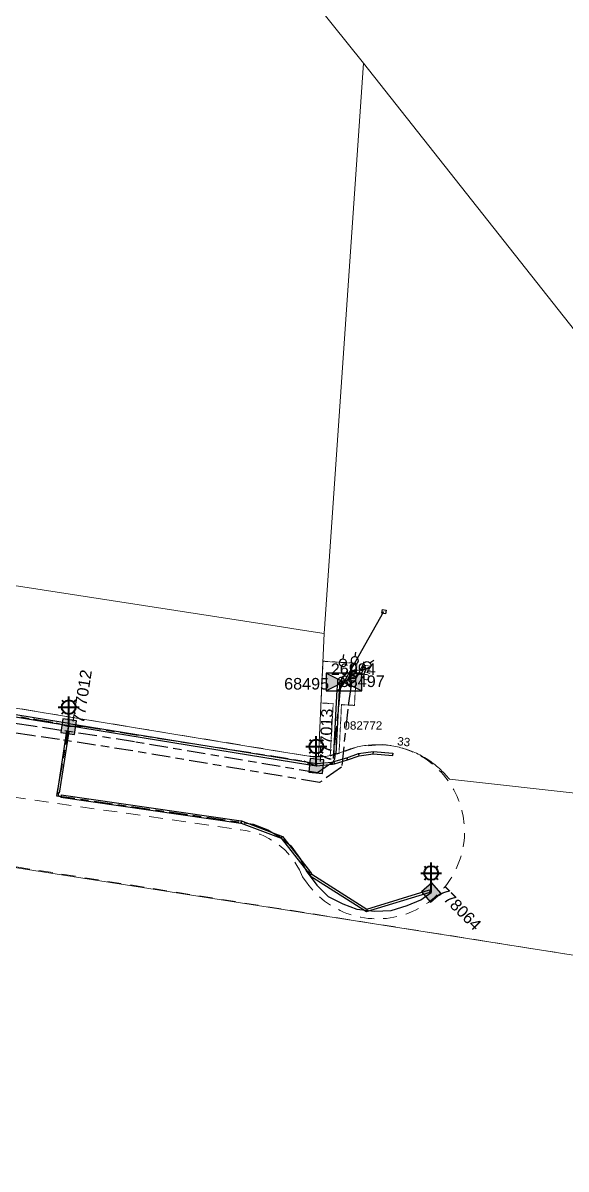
# Model space of a CAD drawing. Header units: metres. Extents: x 292510 to 295946, y 6251475 to 6256272.
# Drawn here: x 294501.7 to 294619.1, y 6255371.5 to 6255619.2 of the extents above; entities that cross this region are included whole.
import ezdxf
from ezdxf.enums import TextEntityAlignment as Align

# ---------------------------------------------------------------- set-up
doc = ezdxf.new("R2010")
doc.units = ezdxf.units.M
for name, pattern in [('Cable Exist UG', [8.2, 4, -1.2, 1.8, -1.2]), ('Dash', [5, 3, -2]), ('HIDDEN', [0.375, 0.25, -0.125]), ('HIDDEN2', [0.1875, 0.125, -0.0625])]:
    doc.linetypes.add(name, pattern=pattern)
doc.layers.get('0').update_dxf_attribs({"color": 6})
for name, color, linetype, lineweight in [('Cadastre Developer_SP_EXT', 9, 'Continuous', 5), ('Cadastre Land Parcels_SP_EXT', 7, 'Continuous', 5), ('Cadastre Other Property_SP_EXT', 9, 'HIDDEN', 5)]:
    doc.layers.add(name, color=color, linetype=linetype, lineweight=lineweight)
for name, color, linetype in [('Duct_SP_EXT', 7, 'Continuous'), ('Equip_HV_EXT', 7, 'Continuous'), ('Equip_LV_EXT', 7, 'Continuous'), ('Equip_SP_SL_EXT', 7, 'Continuous'), ('Mains_HV_EXT', 7, 'Continuous'), ('Mains_SL_EXT', 7, 'Continuous'), ('Services_SP_EXT', 7, 'Continuous'), ('Sub_SP_EXT', 7, 'Continuous'), ('SupportsUG_SP_LV_SL_EXT', 7, 'Continuous'), ('Trench_SP_EXT', 7, 'Continuous')]:
    doc.layers.add(name, color=color, linetype=linetype)
doc.styles.add('COLUMN_LABEL', font='arial.ttf')
doc.styles.add('iecARIAL', font='arial.ttf', dxfattribs={"height": 2})
doc.styles.add('POLE_LABEL', font='arial.ttf')
doc.styles.get("Standard").update_dxf_attribs({"font": 'arial.ttf'})
doc.styles.add('SWITCH_LABEL', font='arial.ttf', dxfattribs={"height": 2.5})

# ---------------------------------------------------------------- blocks, each defined once
blk = doc.blocks.new('SUB_PADMOUNT_EXT')
for points in [[(0, 0), (-3.84, 1.92), (-3.84, -1.92)], [(0, 0), (3.84, 1.92), (3.84, -1.92)]]:
    blk.add_hatch(color=256).paths.add_polyline_path(points)
for p, q in [((3.84, 1.92), (-3.84, -1.92)), ((-3.84, 1.92), (3.84, -1.92))]:
    blk.add_line(p, q)
blk.add_lwpolyline([(-3.84, -1.92), (3.84, -1.92), (3.84, 1.92), (-3.84, 1.92)], close=True)
for tag, height, flags, p in [('ASSET_NUM', 2.5, 8, (2, 2)), ('STREET_CODE', 0.2, 9, (1.5, 0)), ('CONSTRUCTED_VOLTAGE', 0.2, 9, (1.5, -0.2)), ('OPERATING_VOLTAGE', 0.2, 9, (1.5, -0.6)), ('ORIENTATION', 0.2, 9, (1.5, -0.8)), ('OWNED_BY', 0.2, 9, (1.5, -1)), ('OPERATED_BY', 0.2, 9, (1.5, -1.2)), ('SECONDARY_VOLTAGE', 0.2, 9, (1.5, -1.6)), ('STATE', 0.2, 9, (1.5, -1.8)), ('SUBSTATION_TYPE', 0.2, 9, (1.5, -2.2)), ('NO_PHASES', 0.2, 9, (1.5, -0.4)), ('MAINTAINED_BY', 0.2, 9, (1.5, -1.4)), ('PARENT', 0.2, 9, (1.5, -2)), ('USAGE', 0.2, 9, (1.5, -2.4)), ('STREETNAME', 0.2, 9, (1.5, -3)), ('SUBURB', 0.2, 9, (1.5, -3.2)), ('Z', 0.2, 1, (1.5, -3.6)), ('LEGEND', 0.2, 9, (1.5, -2.6)), ('LOCATION', 0.2, 9, (1.5, -2.8)), ('NOTES', 0.2, 9, (1.5, -3.4))]:
    blk.add_attdef(tag, text='', height=height, dxfattribs=dict(flags=flags)).set_placement(p, align=Align.MIDDLE_LEFT)
blk = doc.blocks.new('COLUMN_EXT')
blk.add_hatch(color=256).paths.add_polyline_path([(-1.49, 1.48), (-1.49, -1.49), (1.48, -1.49), (1.48, 1.48)])
blk.add_lwpolyline([(-1.49, -1.49), (1.48, -1.49), (1.48, 1.48), (-1.49, 1.48)], close=True)
for tag, height, style, flags, p in [('ASSET_NUM', 2.5, 'COLUMN_LABEL', 8, (2, 2)), ('STRUCTURE_PLANT_NUMBER', 0.2, 'POLE_LABEL', 9, (1.81, 0.03)), ('STREET_CODE', 0.2, 'COLUMN_LABEL', 9, (1.81, -0.2))]:
    blk.add_attdef(tag, text='', height=height, dxfattribs=dict(style=style, flags=flags)).set_placement(p, align=Align.MIDDLE_LEFT)
at = {"flags": 1}
blk.add_attdef('Z', (1.81, -2.35), '', height=0.2, dxfattribs=at)
at = {"flags": 9}
for tag, p in [('COLUMN_TYPE', (1.81, -0.4)), ('OWNED_BY', (1.81, -0.6)), ('STATE', (1.81, -0.8)), ('USAGE', (1.81, -1)), ('STREETNAME', (1.81, -1.6)), ('SUBURB', (1.81, -1.8)), ('LEGEND', (1.81, -1.2)), ('LOCATION', (1.81, -1.4)), ('NOTES', (1.81, -2))]:
    blk.add_attdef(tag, text='', height=0.2, dxfattribs=at).set_placement(p, align=Align.MIDDLE_LEFT)
blk = doc.blocks.new('SL_LANTERN_EXT')
at = {"lineweight": 40}
for p, q in [((-1.46, 5.68), (-1.06, 5.28)), ((0, 1.97), (0, 6.47)), ((1.46, 5.68), (1.06, 5.28)), ((-2.25, 4.22), (2.25, 4.22)), ((-1.46, 2.76), (-1.06, 3.16)), ((0, 0), (0, 2.72)), ((1.46, 2.76), (1.06, 3.16))]:
    blk.add_line(p, q, dxfattribs=at)
blk.add_circle((0, 4.22), 1.5, dxfattribs=at)
at = {"style": 'iecARIAL', "flags": 9}
blk.add_attdef('ASSET_NUM', (1.5, 1.5), '', height=2.5, dxfattribs=at)
for tag, p, height, flags in [('OPERATING_VOLTAGE', (0.98, -1.65), 0.2, 9), ('ORIENTATION', (0.98, -1.85), 0.2, 9), ('OWNED_BY', (0.98, -2.05), 0.2, 9), ('STATE', (0.98, -2.25), 0.2, 9), ('CONSTRUCTED_VOLTAGE', (0.98, -0.65), 0.2, 9), ('CONTROL_TYPE', (0.98, -0.85), 0.2, 9), ('LANTERN_PURPOSE', (0.98, -1.05), 0.2, 9), ('LANTERN_TYPE', (0.98, -1.25), 0.2, 9), ('NO_PHASES', (0.98, -1.45), 0.2, 9), ('USAGE', (0.98, -2.45), 0.2, 9), ('CEXIST', (0.98, -2.65), 0.2, 9), ('LNUMBER', (2.18, -3.25), 2.5, 8), ('CNEW', (0.98, -2.85), 0.2, 9), ('CNUMBER', (0.98, -3.05), 0.2, 9), ('CREMOVE', (0.98, -3.25), 0.2, 9), ('CREPLACE', (0.98, -3.45), 0.2, 9), ('LKINGHEIGHT', (0.98, -3.65), 0.2, 9), ('LBRACKET', (0.98, -3.85), 0.2, 9), ('LBRACKETVOCAB', (0.98, -4.05), 0.2, 9), ('LCATEGORY', (0.98, -4.25), 0.2, 9), ('LCHARGE1', (0.98, -4.45), 0.2, 9), ('LCHARGE1PERCENT', (0.98, -4.65), 0.2, 9), ('LCHARGE2', (0.98, -4.85), 0.2, 9), ('LCHARGE2PERCENT', (0.98, -5.05), 0.2, 9), ('LCHARGE3', (0.98, -5.25), 0.2, 9), ('LCHARGE3PERCENT', (0.98, -5.45), 0.2, 9), ('LEXIST', (0.98, -5.65), 0.2, 9), ('LLAMP', (0.98, -5.85), 0.2, 9), ('LLAMPVOCAB', (0.98, -6.05), 0.2, 9), ('LMAST', (0.98, -6.25), 0.2, 9), ('LMASTVOCAB', (0.98, -6.45), 0.2, 9), ('LNEW', (0.98, -6.65), 0.2, 9), ('LANTNUMBER', (0.98, -6.85), 0.2, 9), ('LOUTREACH', (0.98, -7.25), 0.2, 9), ('LOUTREACHVOCAB', (0.98, -7.45), 0.2, 9), ('STREETNAME', (0.98, -9.25), 0.2, 9), ('SUBURB', (0.98, -9.45), 0.2, 1), ('LRATECODE', (0.98, -7.65), 0.2, 9), ('LREMOVE', (0.98, -7.85), 0.2, 9), ('LREPLACE', (0.98, -8.05), 0.2, 9), ('LTYPE', (0.98, -8.25), 0.2, 9), ('LTYPEVOCAB', (0.98, -8.45), 0.2, 9), ('LEGEND', (0.98, -8.65), 0.2, 9), ('LOCATION', (0.98, -8.85), 0.2, 9), ('NOTES', (0.98, -9.05), 0.2, 9)]:
    blk.add_attdef(tag, p, '', height=height, dxfattribs=dict(flags=flags))
blk = doc.blocks.new('CCP_EXT')
at = {"flags": 9}
blk.add_attdef('NOTES', text='', height=0.2, dxfattribs=at).set_placement((0, -2), align=Align.MIDDLE_LEFT)
blk.add_wipeout([(0, 0.57), (0.57, 0), (0, -0.57), (-0.57, 0)])
blk.add_lwpolyline([(-0.57, 0), (0, 0.57), (0.57, 0), (0, -0.57), (-0.57, 0)])
at = {"flags": 1}
blk.add_attdef('Z', (0, 0), '', height=0.2, dxfattribs=at)
at = {"flags": 9}
for tag, p in [('CCP_TYPE', (0, 0)), ('CONSTRUCTED_VOLTAGE', (0, -0.2)), ('OPERATING_VOLTAGE', (0, -0.6)), ('ORIENTATION', (0, -0.8)), ('OWNED_BY', (0, -1)), ('STATE', (0, -1.8)), ('NO_PHASES', (0, -0.4)), ('USAGE', (0, -1.2)), ('LEGEND', (0, -1.4)), ('LIFE_SUPPORT', (0, -1.6))]:
    blk.add_attdef(tag, text='', height=0.2, dxfattribs=at).set_placement(p, align=Align.MIDDLE_LEFT)
blk = doc.blocks.new('LV_UG_DFUSE_CLOSED_EXT')
for points in [[(1, 0), (0, 0)], [(5.04, 0.73), (2.16, -0.72)], [(5.05, -0.71), (2.16, 0.72)], [(6.2, 0.01), (7.2, 0.01)]]:
    blk.add_lwpolyline(points)
for centre in [(1.8, 0), (5.4, 0.01)]:
    blk.add_circle(centre, 0.8)
at = {"flags": 9}
for tag, p in [('ACTUAL_STATUS', (0, 0)), ('CONSTRUCTED_VOLTAGE', (0, -0.2)), ('OPERATING_VOLTAGE', (0, -0.6)), ('ORIENTATION', (0, -0.8)), ('STATE', (0, -1)), ('SWITCH_TYPE', (0, -1.2)), ('NO_PHASES', (0, -0.4)), ('USAGE', (0, -1.4)), ('NOTES', (0, -1.6))]:
    blk.add_attdef(tag, text='', height=0.2, dxfattribs=at).set_placement(p, align=Align.MIDDLE_LEFT)
at = {"flags": 1}
blk.add_attdef('Z', (0, 0), '', height=0.2, dxfattribs=at)
blk = doc.blocks.new('SWG_HOLEC_SU_EXT')
blk.add_line((1.8, -2), (5.8, -2))
for points in [[(1, 0), (0, 0)], [(6.6, 0), (7.6, 0)]]:
    blk.add_lwpolyline(points)
for points in [[(1.8, -0.8, 1), (1.8, 0.8, 1)], [(5.8, -0.8, 1), (5.8, 0.8, 1)]]:
    blk.add_lwpolyline(points, format="xyb", close=True)
at = {"style": 'SWITCH_LABEL', "flags": 8}
blk.add_attdef('ASSET_NUM', text='', height=2.5, rotation=179.9544, dxfattribs=at).set_placement((-2.4, 0), align=Align.MIDDLE_LEFT)
at = {"flags": 1}
blk.add_attdef('Z', (0, 0), '', height=0.2, dxfattribs=at)
at = {"flags": 9}
for tag, p in [('ACTUAL_STATUS', (0, -0.4)), ('CONSTRUCTED_VOLTAGE', (0, -0.6)), ('OPERATING_VOLTAGE', (0, -1)), ('ORIENTATION', (0, -1.2)), ('OWNED_BY', (0, -1.4)), ('STATE', (0, -1.8)), ('SWITCH_TYPE', (0, -2)), ('NO_PHASES', (0, -0.8)), ('PARENT', (0, -1.6)), ('USAGE', (0, -2.2)), ('LOCATION', (0, -2.4)), ('STREETNAME', (0, -2.6)), ('SUBURB', (0, -2.8)), ('NOTES', (0, -3))]:
    blk.add_attdef(tag, text='', height=0.2, dxfattribs=at).set_placement(p, align=Align.MIDDLE_LEFT)
at = {"style": 'SWITCH_LABEL', "flags": 9}
blk.add_attdef('STREET_CODE', text='', height=0.2, dxfattribs=at).set_placement((0, -0.2), align=Align.MIDDLE_LEFT)
blk = doc.blocks.new('SWG_HOLEC_SU_NO_EXT')
blk.add_line((1.8, -2), (5.8, -2))
for points in [[(1, 0), (0, 0)], [(6.6, 0), (7.6, 0)]]:
    blk.add_lwpolyline(points)
for points in [[(1.8, -0.8, 1), (1.8, 0.8, 1)], [(5.8, -0.8, 1), (5.8, 0.8, 1)]]:
    blk.add_lwpolyline(points, format="xyb", close=True)
at = {"insert": (5.31, -3.64), "char_height": 1.4, "width": 3.8863, "attachment_point": 1, "rotation": 180}
blk.add_mtext('{\\fArial|b0|i0|c0|p34;N/O}', dxfattribs=at)
at = {"style": 'SWITCH_LABEL', "flags": 8}
blk.add_attdef('ASSET_NUM', text='', height=2.5, rotation=179.9544, dxfattribs=at).set_placement((-2.4, 0), align=Align.MIDDLE_LEFT)
at = {"flags": 1}
blk.add_attdef('Z', (0, 0), '', height=0.2, dxfattribs=at)
at = {"flags": 9}
for tag, p in [('ACTUAL_STATUS', (0, -0.4)), ('CONSTRUCTED_VOLTAGE', (0, -0.6)), ('OPERATING_VOLTAGE', (0, -1)), ('ORIENTATION', (0, -1.2)), ('OWNED_BY', (0, -1.4)), ('STATE', (0, -1.8)), ('SWITCH_TYPE', (0, -2)), ('NO_PHASES', (0, -0.8)), ('PARENT', (0, -1.6)), ('USAGE', (0, -2.2)), ('LOCATION', (0, -2.4)), ('STREETNAME', (0, -2.6)), ('SUBURB', (0, -2.8)), ('NOTES', (0, -3))]:
    blk.add_attdef(tag, text='', height=0.2, dxfattribs=at).set_placement(p, align=Align.MIDDLE_LEFT)
at = {"style": 'SWITCH_LABEL', "flags": 9}
blk.add_attdef('STREET_CODE', text='', height=0.2, dxfattribs=at).set_placement((0, -0.2), align=Align.MIDDLE_LEFT)

msp = doc.modelspace()

# ---------------------------------------------------------------- linework, layer by layer
at = {"layer": 'Cadastre Developer_SP_EXT', "linetype": 'Dash'}
msp.add_lwpolyline([(294464.65, 6255457), (294548.64, 6255444.85), (294548.75, 6255444.84), (294548.75, 6255444.84, -0.277593), (294561.9, 6255435.21), (294561.9, 6255435.21), (294562.14, 6255434.65), (294562.52, 6255434.18), (294562.52, 6255434.18, 1.626908), (294579.39, 6255463.25), (294579.39, 6255463.25), (294574.01, 6255462.8), (294570.2, 6255461.4), (294570.2, 6255461.4, -0.079412), (294563.5, 6255460.76), (294563.5, 6255460.76), (294563.46, 6255460.77), (294479.46, 6255474.54)], format="xyb", dxfattribs=at)
msp.add_lwpolyline([(294743.57, 6255276.87), (294716.58, 6255407.29), (294626.65, 6255416.81), (294393.84, 6255453.69), (294393.84, 6255453.69), (294394.16, 6255446.91), (294395.44, 6255437.44), (294446.78, 6255182.6)], dxfattribs=at)
at = {"layer": 'Cadastre Land Parcels_SP_EXT', "linetype": 'Continuous'}
for points in [[(294650.92, 6255644.6), (294605.49, 6255718.55), (294559.86, 6255696.8), (294558.17, 6255696.03), (294556.48, 6255695.29), (294554.78, 6255694.58), (294553.07, 6255693.89), (294551.35, 6255693.23), (294549.62, 6255692.59), (294547.89, 6255691.99), (294546.16, 6255691.41), (294544.41, 6255690.86), (294542.66, 6255690.33), (294540.91, 6255689.84), (294539.14, 6255689.37), (294537.38, 6255688.93), (294535.61, 6255688.51), (294534.08, 6255688.17), (294532.56, 6255687.85), (294516.07, 6255684.29), (294575.28, 6255610.53), (294685.28, 6255471.4)], [(294685.28, 6255471.4), (294575.28, 6255610.53), (294566.81, 6255487.25), (294565.56, 6255460.6), (294565.88, 6255460.61), (294566.2, 6255460.62), (294566.52, 6255460.65), (294566.84, 6255460.68), (294567.16, 6255460.72), (294567.48, 6255460.77), (294567.8, 6255460.82), (294568.11, 6255460.88), (294568.43, 6255460.95), (294568.74, 6255461.03), (294569.05, 6255461.11), (294569.36, 6255461.21), (294569.67, 6255461.3), (294569.97, 6255461.41), (294570.27, 6255461.52), (294570.57, 6255461.64), (294570.94, 6255461.79), (294571.31, 6255461.94), (294571.68, 6255462.08), (294572.05, 6255462.21), (294572.43, 6255462.33), (294572.81, 6255462.45), (294573.19, 6255462.55), (294573.58, 6255462.65), (294573.96, 6255462.75), (294574.35, 6255462.83), (294574.74, 6255462.91), (294575.13, 6255462.98), (294575.53, 6255463.04), (294575.92, 6255463.09), (294576.31, 6255463.13), (294576.71, 6255463.17), (294577.11, 6255463.2), (294577.5, 6255463.22), (294577.9, 6255463.24), (294578.3, 6255463.24), (294578.69, 6255463.24), (294579.09, 6255463.23), (294579.49, 6255463.21), (294579.88, 6255463.18), (294580.28, 6255463.15), (294580.67, 6255463.11), (294581.07, 6255463.06), (294581.46, 6255463), (294581.85, 6255462.93), (294582.24, 6255462.86), (294582.63, 6255462.78), (294583.02, 6255462.69), (294583.4, 6255462.59), (294583.79, 6255462.49), (294584.17, 6255462.38), (294584.55, 6255462.26), (294584.92, 6255462.13), (294585.3, 6255461.99), (294585.67, 6255461.85), (294586.04, 6255461.7), (294586.4, 6255461.55), (294586.76, 6255461.38), (294587.12, 6255461.21), (294587.48, 6255461.03), (294587.83, 6255460.84), (294588.17, 6255460.65), (294588.52, 6255460.45), (294588.86, 6255460.25), (294589.19, 6255460.03), (294589.52, 6255459.81), (294589.85, 6255459.59), (294590.17, 6255459.35), (294590.49, 6255459.11), (294590.8, 6255458.87), (294591.11, 6255458.62), (294591.41, 6255458.36), (294591.71, 6255458.09), (294592, 6255457.82), (294592.28, 6255457.55), (294592.56, 6255457.27), (294592.84, 6255456.98), (294593.11, 6255456.69), (294593.37, 6255456.39), (294593.63, 6255456.09), (294593.88, 6255455.78), (294713.58, 6255442.46)], [(294469.49, 6255476.17), (294555.8, 6255462.02), (294563.46, 6255460.76), (294563.76, 6255460.72), (294564.06, 6255460.68), (294564.36, 6255460.65), (294564.66, 6255460.63), (294564.96, 6255460.61), (294565.26, 6255460.6), (294565.56, 6255460.6), (294566.81, 6255487.25), (294566.81, 6255487.25), (294562.55, 6255487.91), (294556.66, 6255488.82), (294491.83, 6255498.84)], [(294626.65, 6255416.81), (294567.63, 6255426.08), (294467.59, 6255441.76)]]:
    msp.add_lwpolyline(points, dxfattribs=at)
msp.add_lwpolyline([(294388.79, 6255538.39), (294396.19, 6255514.24), (294425.78, 6255509.48), (294477.34, 6255501.17), (294491.83, 6255498.84), (294556.66, 6255488.82), (294562.55, 6255487.91), (294566.81, 6255487.25), (294575.28, 6255610.53), (294516.07, 6255684.29), (294411.92, 6255661.8), (294404.15, 6255658.26), (294398.58, 6255651.82), (294396.18, 6255643.64), (294388.79, 6255538.39)], close=True, dxfattribs=at)
at = {"layer": 'Cadastre Other Property_SP_EXT', "linetype": 'HIDDEN2'}
msp.add_lwpolyline([(294568.12, 6255460.82), (294570.03, 6255461.44), (294570.56, 6255471.9), (294573.34, 6255471.73), (294573.9, 6255480.82), (294566.57, 6255481.28), (294566.13, 6255472.26), (294568.76, 6255472.11), (294568.12, 6255460.82)], close=True, dxfattribs=at)
at = {"layer": 'Duct_SP_EXT'}
for p, q in [((294569.62, 6255475.09), (294569.76, 6255476.55)), ((294569.76, 6255476.55), (294570, 6255476.52)), ((294570.24, 6255476.5), (294570, 6255476.52)), ((294570.1, 6255475.05), (294570.24, 6255476.5)), ((294504.09, 6255469.01), (294474.56, 6255473.87)), ((294568.89, 6255461.33), (294569.62, 6255475.09)), ((294569.37, 6255461.3), (294570.1, 6255475.05)), ((294569.62, 6255475.09), (294569.86, 6255475.07)), ((294570.1, 6255475.05), (294569.86, 6255475.07)), ((294504.01, 6255468.54), (294474.49, 6255473.4)), ((294504.01, 6255468.54), (294504.05, 6255468.77)), ((294511.62, 6255467.34), (294504.01, 6255468.54)), ((294504.09, 6255469.01), (294504.05, 6255468.77)), ((294511.69, 6255467.82), (294504.09, 6255469.01)), ((294511.13, 6255466.19), (294509.09, 6255452.87)), ((294511.61, 6255466.12), (294509.56, 6255452.79)), ((294511.13, 6255466.19), (294511.37, 6255466.16)), ((294511.61, 6255466.12), (294511.37, 6255466.16)), ((294511.54, 6255467.36), (294511.58, 6255467.59)), ((294511.54, 6255467.36), (294563.31, 6255458.96)), ((294511.62, 6255467.83), (294511.58, 6255467.59)), ((294511.62, 6255467.83), (294563.38, 6255459.43)), ((294511.62, 6255467.34), (294511.65, 6255467.58)), ((294511.69, 6255467.82), (294511.65, 6255467.58)), ((294568.89, 6255461.33), (294569.13, 6255461.32)), ((294569.37, 6255461.3), (294569.13, 6255461.32)), ((294571.68, 6255460.43), (294574.24, 6255461.33)), ((294574.24, 6255461.33), (294577.37, 6255461.74)), ((294574.24, 6255461.33), (294574.29, 6255461.09)), ((294574.35, 6255460.86), (294574.29, 6255461.09)), ((294574.35, 6255460.86), (294577.38, 6255461.26)), ((294577.37, 6255461.74), (294581.67, 6255461.41)), ((294577.37, 6255461.74), (294577.38, 6255461.5)), ((294577.38, 6255461.26), (294577.38, 6255461.5)), ((294577.38, 6255461.26), (294581.63, 6255460.93)), ((294581.63, 6255460.93), (294581.65, 6255461.17)), ((294581.67, 6255461.41), (294581.65, 6255461.17)), ((294563.31, 6255458.96), (294563.34, 6255459.2)), ((294563.31, 6255458.96), (294565.13, 6255458.69)), ((294563.38, 6255459.43), (294563.34, 6255459.2)), ((294563.38, 6255459.43), (294565.2, 6255459.16)), ((294565.13, 6255458.69), (294565.17, 6255458.92)), ((294565.14, 6255459.16), (294568.51, 6255459.47)), ((294565.14, 6255459.16), (294565.17, 6255458.92)), ((294565.2, 6255459.16), (294565.17, 6255458.92)), ((294565.19, 6255458.69), (294565.17, 6255458.92)), ((294565.19, 6255458.69), (294568.55, 6255459)), ((294568.46, 6255459.47), (294568.89, 6255459.58)), ((294568.46, 6255459.47), (294568.53, 6255459.24)), ((294568.51, 6255459.47), (294568.53, 6255459.24)), ((294568.55, 6255459), (294568.53, 6255459.24)), ((294568.59, 6255459), (294568.53, 6255459.24)), ((294568.59, 6255459), (294569.02, 6255459.12)), ((294568.89, 6255459.58), (294571.68, 6255460.43)), ((294568.89, 6255459.58), (294568.96, 6255459.35)), ((294569.02, 6255459.12), (294568.96, 6255459.35)), ((294569.02, 6255459.12), (294571.83, 6255459.98)), ((294571.68, 6255460.43), (294571.75, 6255460.2)), ((294571.83, 6255459.98), (294571.75, 6255460.2)), ((294571.83, 6255459.98), (294574.35, 6255460.86)), ((294509.09, 6255452.87), (294509.32, 6255452.83)), ((294509.56, 6255452.79), (294509.32, 6255452.83)), ((294509.9, 6255451.93), (294509.94, 6255452.17)), ((294509.9, 6255451.93), (294548.81, 6255446.3)), ((294509.97, 6255452.4), (294509.94, 6255452.17)), ((294509.97, 6255452.4), (294548.87, 6255446.77)), ((294548.81, 6255446.3), (294548.84, 6255446.53)), ((294548.81, 6255446.3), (294548.88, 6255446.29)), ((294548.87, 6255446.77), (294548.84, 6255446.53)), ((294548.85, 6255446.29), (294548.91, 6255446.53)), ((294548.88, 6255446.29), (294548.85, 6255446.29)), ((294548.85, 6255446.29), (294557.52, 6255443.02)), ((294548.87, 6255446.77), (294548.93, 6255446.77)), ((294548.88, 6255446.29), (294548.91, 6255446.53)), ((294548.93, 6255446.77), (294548.91, 6255446.53)), ((294548.96, 6255446.76), (294548.91, 6255446.53)), ((294548.93, 6255446.77), (294548.96, 6255446.76)), ((294548.96, 6255446.76), (294557.82, 6255443.42)), ((294557.52, 6255443.02), (294557.67, 6255443.22)), ((294557.52, 6255443.02), (294563.28, 6255435.72)), ((294557.82, 6255443.42), (294557.67, 6255443.22)), ((294557.82, 6255443.42), (294563.66, 6255436.01)), ((294563.26, 6255435.74), (294563.47, 6255435.86)), ((294563.28, 6255435.72), (294563.26, 6255435.74)), ((294563.26, 6255435.74), (294563.4, 6255435.41)), ((294563.28, 6255435.72), (294563.47, 6255435.86)), ((294563.4, 6255435.41), (294563.61, 6255435.54)), ((294563.4, 6255435.41), (294563.7, 6255435.05)), ((294563.66, 6255436.01), (294563.47, 6255435.86)), ((294563.68, 6255435.99), (294563.47, 6255435.86)), ((294563.82, 6255435.66), (294563.61, 6255435.54)), ((294563.66, 6255436.01), (294563.68, 6255435.99)), ((294563.68, 6255435.99), (294563.82, 6255435.66)), ((294563.7, 6255435.05), (294563.89, 6255435.19)), ((294563.7, 6255435.05), (294563.74, 6255434.98)), ((294563.74, 6255434.98), (294563.94, 6255435.11)), ((294563.74, 6255434.98), (294563.77, 6255434.93)), ((294563.77, 6255434.93), (294563.94, 6255435.11)), ((294563.77, 6255434.93), (294575.98, 6255427.2)), ((294563.82, 6255435.66), (294564.09, 6255435.33)), ((294564.09, 6255435.33), (294563.89, 6255435.19)), ((294564.12, 6255435.28), (294563.94, 6255435.11)), ((294564.15, 6255435.24), (294563.94, 6255435.11)), ((294564.09, 6255435.33), (294564.15, 6255435.24)), ((294564.15, 6255435.24), (294564.12, 6255435.28)), ((294564.12, 6255435.28), (294576.05, 6255427.73)), ((294575.98, 6255427.2), (294589.75, 6255431.39)), ((294576.05, 6255427.73), (294589.61, 6255431.85)), ((294589.61, 6255431.85), (294589.68, 6255431.62)), ((294589.75, 6255431.39), (294589.68, 6255431.62)), ((294575.98, 6255427.2), (294576.01, 6255427.47)), ((294576.05, 6255427.73), (294576.01, 6255427.47))]:
    msp.add_line(p, q, dxfattribs=at)
at = {"layer": 'Mains_HV_EXT', "linetype": 'Cable Exist UG'}
for points in [[(294571.1, 6255476.81), (294572.58, 6255475.7), (294571.91, 6255470.9), (294571.91, 6255470.9), (294570.55, 6255458.35), (294565.83, 6255455.06), (294525.46, 6255461.89), (294509.58, 6255464.36), (294503.6, 6255465.24), (294489, 6255467.37)], [(294571.1, 6255476.81), (294570.3, 6255475.38), (294568.66, 6255459.47), (294568.66, 6255459.47), (294565.36, 6255457.17), (294525.78, 6255463.87), (294509.88, 6255466.34), (294503.89, 6255467.22), (294489.32, 6255469.34)]]:
    msp.add_lwpolyline(points, dxfattribs=at)
at = {"layer": 'Mains_SL_EXT', "linetype": 'Cable Exist UG'}
for points in [[(294459.73, 6255475.86), (294462.97, 6255475.95), (294465.36, 6255475.31), (294471.44, 6255474.2), (294479.92, 6255472.74), (294508.82, 6255467.98), (294511.59, 6255467.15)], [(294511.56, 6255467.21), (294508.96, 6255452.22), (294508.96, 6255452.22), (294551.48, 6255446.1), (294554.64, 6255444.86), (294557.29, 6255443.23), (294559.63, 6255441.41), (294561.7, 6255438.53), (294562.95, 6255436), (294565.23, 6255432.9), (294567.67, 6255430.46), (294570.83, 6255428.82), (294573.87, 6255427.7), (294577.66, 6255427.27), (294581.3, 6255427.44), (294584.72, 6255428.5), (294587.74, 6255429.74), (294589.93, 6255431.28)], [(294511.56, 6255467.21), (294514.58, 6255467.21), (294562.44, 6255459.72), (294565.11, 6255458.64)]]:
    msp.add_lwpolyline(points, dxfattribs=at)
at = {"layer": 'Trench_SP_EXT', "linetype": 'Cable Exist UG'}
for points in [[(294571.83, 6255479.29), (294570, 6255476.52)], [(294511.4, 6255466.11), (294511.65, 6255467.58)]]:
    msp.add_lwpolyline(points, dxfattribs=at)
for points in [[(294569.13, 6255461.32, -0.245404), (294568.53, 6255459.24)], [(294509.32, 6255452.78), (294509.3, 6255452.62), (294509.3, 6255452.62, 0.499973), (294509.68, 6255452.09), (294509.68, 6255452.09), (294510.09, 6255452.01)]]:
    msp.add_lwpolyline(points, format="xyb", dxfattribs=at)

# ---------------------------------------------------------------- block references
at = {"layer": 'Equip_HV_EXT'}
ref = msp.add_blockref('SWG_HOLEC_SU_NO_EXT', (294572.58, 6255475.7), dxfattribs=dict(at, rotation=81.81747699419579))
ref.add_attrib('ASSET_NUM', '68497', dxfattribs={"layer": '0', "height": 2.5, "style": 'SWITCH_LABEL'}).set_placement((294570.18, 6255476.95), align=Align.MIDDLE_LEFT)
ref = msp.add_blockref('SWG_HOLEC_SU_EXT', (294570.27, 6255475.16), dxfattribs=dict(at, rotation=84.14006810676322))
ref.add_attrib('ASSET_NUM', '68495', dxfattribs={"layer": '0', "height": 2.5, "style": 'SWITCH_LABEL'}).set_placement((294567.87, 6255476.41), align=Align.MIDDLE_RIGHT)
at = {"layer": 'Equip_LV_EXT', "rotation": 36.00465484865263}
msp.add_blockref('LV_UG_DFUSE_CLOSED_EXT', (294571.7, 6255477.25), dxfattribs=at)
at = {"layer": 'Equip_SP_SL_EXT'}
for p in [(294511.59, 6255467.15), (294565.11, 6255458.64), (294589.93, 6255431.28)]:
    msp.add_blockref('SL_LANTERN_EXT', p, dxfattribs=at)
at = {"layer": 'Sub_SP_EXT'}
ref = msp.add_blockref('SUB_PADMOUNT_EXT', (294571.1, 6255476.81), dxfattribs=at)
ref.add_attrib('ASSET_NUM', '26994', dxfattribs={"layer": '0', "height": 2.5}).set_placement((294573.1, 6255477.56), align=Align.BOTTOM_CENTER)
at = {"layer": 'SupportsUG_SP_LV_SL_EXT'}
ref = msp.add_blockref('COLUMN_EXT', (294511.59, 6255467.15), dxfattribs=dict(at, rotation=351.1282474107))
ref.add_attrib('ASSET_NUM', '777012', dxfattribs={"layer": '0', "height": 2.5, "rotation": 81.1282, "style": 'COLUMN_LABEL'}).set_placement((294513.59, 6255467.9), align=Align.MIDDLE_LEFT)
ref = msp.add_blockref('COLUMN_EXT', (294565.11, 6255458.64), dxfattribs=dict(at, rotation=354.3502195924849))
ref.add_attrib('ASSET_NUM', '777013', dxfattribs={"layer": '0', "height": 2.5, "rotation": 88.4692, "style": 'COLUMN_LABEL'}).set_placement((294567.11, 6255459.39), align=Align.MIDDLE_LEFT)
ref = msp.add_blockref('COLUMN_EXT', (294589.93, 6255431.28), dxfattribs=dict(at, rotation=311.275942371468))
ref.add_attrib('ASSET_NUM', '778064', dxfattribs={"layer": '0', "height": 2.5, "rotation": 314.8456, "style": 'COLUMN_LABEL'}).set_placement((294591.93, 6255432.03), align=Align.MIDDLE_LEFT)

# ---------------------------------------------------------------- texts
at = {"layer": 'Cadastre Land Parcels_SP_EXT'}
msp.add_text('33', height=1.8, rotation=353.6583, dxfattribs=at).set_placement((294582.53, 6255463.15))
at = {"layer": 'Cadastre Other Property_SP_EXT'}
msp.add_text('082772', height=1.8, dxfattribs=at).set_placement((294570.98, 6255466.5))

# ---------------------------------------------------------------- next in the draw order: block references
at = {"layer": 'Services_SP_EXT', "rotation": 36.00000006831309}
msp.add_blockref('CCP_EXT', (294579.76, 6255491.97), dxfattribs=at)

# ---------------------------------------------------------------- next in the draw order: linework, layer by layer
at = {"layer": 'Services_SP_EXT'}
msp.add_lwpolyline([(294571.1, 6255476.81), (294579.74, 6255492.05)], dxfattribs=at)

doc.saveas('drawing.dxf')
